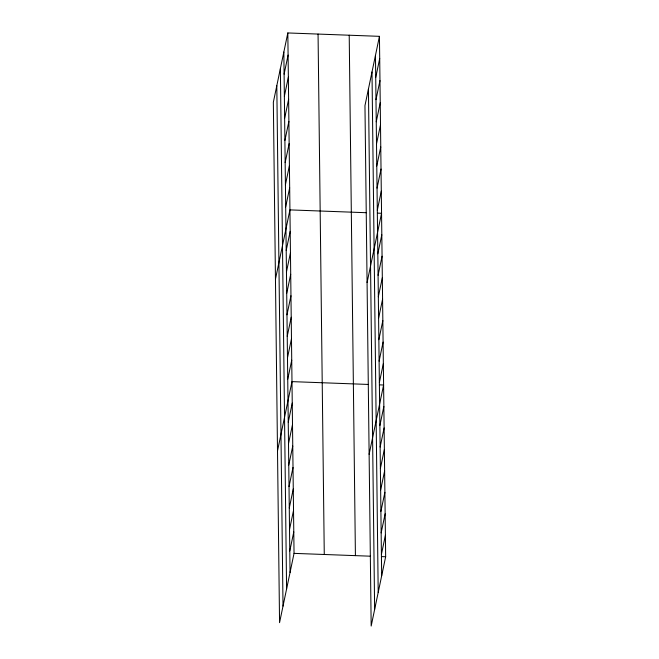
<?xml version="1.0" encoding="UTF-8"?>
<svg xmlns="http://www.w3.org/2000/svg" width="659" height="659" viewBox="0 0 659 659"><rect width="100%" height="100%" fill="white"/><g stroke="black" fill="none" stroke-linecap="round" stroke-linejoin="round"><path stroke-width="0.99" d="M287.826 32.95L273.345 102.252L279.556 622.664L294.038 553.371L287.826 32.95L379.444 36.336L385.655 556.748L371.174 626.05L364.962 105.629L379.444 36.336M284.103 74.154L288.09 55.068M284.367 96.272L288.354 77.185M284.63 118.389L288.617 99.303M284.894 140.507L288.881 121.421M285.158 162.625L289.144 143.538M285.421 184.742L289.408 165.656M285.685 206.86L289.672 187.774M275.462 279.194L289.935 209.892L366.437 212.717M286.204 250.445L290.191 231.358M286.459 271.912L290.446 252.825M286.714 293.379L290.701 274.292M286.97 314.845L290.957 295.759M287.225 336.312L291.22 317.226M287.489 357.779L291.476 338.693M287.744 379.246L291.731 360.16M277.505 450.929L291.986 381.627L368.488 384.452M288.255 422.188L292.242 403.094M288.51 443.655L292.497 424.561M288.766 465.122L292.753 446.028M289.021 486.589L293.008 467.495M375.721 77.54L379.708 58.453M289.276 508.056L293.263 488.962M375.984 99.657L379.971 80.571M289.532 529.523L293.519 510.428M376.248 121.775L380.235 102.689M289.787 550.99L293.774 531.904M376.511 143.893L380.498 124.806M376.775 166.01L380.762 146.924M377.039 188.128L381.026 169.042M377.302 210.246L381.289 191.159M367.079 282.571L381.553 213.277L377.525 213.129M377.821 253.83L381.808 234.744M378.077 275.297L382.063 256.211M378.332 296.764L382.327 277.678M378.596 318.231L382.582 299.145M378.851 339.698L382.838 320.612M379.106 361.165L383.093 342.079M379.362 382.632L383.349 363.546M369.122 454.315L383.604 385.013L379.576 384.864M379.872 425.566L383.859 406.479M380.128 447.033L384.115 427.946M380.383 468.5L384.37 449.413M380.638 489.966L384.625 470.88M380.894 511.433L384.881 492.347M381.149 532.9L385.144 513.814M381.413 554.376L385.4 535.281M294.038 553.371L370.539 556.196M381.619 556.6L385.655 556.748M375.457 55.422L381.668 575.842M371.997 71.996L378.2 592.408M368.43 89.064L374.633 609.476M349.212 35.215L355.415 555.636M318.058 34.07L324.269 554.483M283.84 52.036L290.042 572.457M280.372 68.61L286.583 589.022M276.805 85.678L283.016 606.099"/></g></svg>
